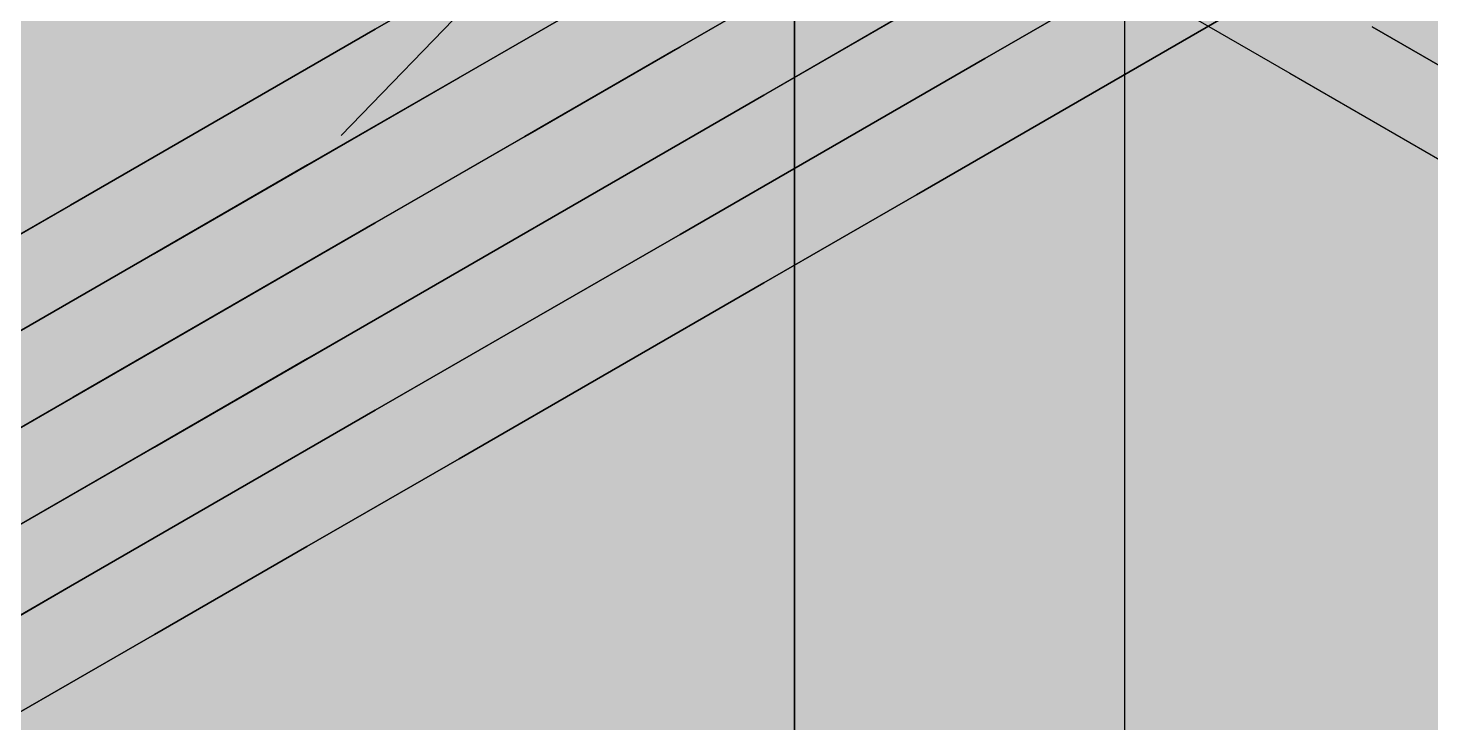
# Model space of a CAD drawing. Header units: metres. Extents: x 0 to 28.4, y 0 to 5.9.
# Drawn here: x 13.7619 to 14.1299, y 2.0795 to 2.2618 of the extents above; entities that cross this region are included whole.
import ezdxf

# ---------------------------------------------------------------- set-up
doc = ezdxf.new("R2010")
doc.units = ezdxf.units.M
doc.header["$LTSCALE"] = 0.25
doc.layers.add('ISO-ARISTAS', color=8, linetype='CONTINUOUS')
doc.layers.add('ISO-CONCRETO-SUP', color=254, linetype='CONTINUOUS', true_color=0xe8e8e8)
doc.layers.add('LLAMADAS', color=30, linetype='CONTINUOUS', lineweight=18)

msp = doc.modelspace()

# ---------------------------------------------------------------- linework, layer by layer
at = {"layer": 'ISO-ARISTAS', "color": 250}
for p, q in [((14.04952, 2.30468), (14.04952, 2.25722)), ((14.04952, 2.30468), (14.04952, 2.25722)), ((13.96292, 2.25468), (13.96292, 2.30214)), ((13.96292, 2.30214), (13.96292, 2.25468)), ((13.85276, 2.2614), (13.89225, 2.2842)), ((13.85276, 2.2614), (13.89225, 2.2842)), ((13.89297, 2.28462), (13.853, 2.26154)), ((13.853, 2.26154), (13.89297, 2.28462)), ((13.93174, 2.2562), (13.97123, 2.279)), ((13.97123, 2.279), (13.93174, 2.2562)), ((13.93294, 2.25689), (13.97291, 2.27997)), ((13.93294, 2.25689), (13.97291, 2.27997)), ((14.05285, 2.27692), (14.01288, 2.25385)), ((14.01288, 2.25385), (14.05285, 2.27692)), ((14.05285, 2.27692), (14.01288, 2.25385)), ((14.05285, 2.27692), (14.01288, 2.25385)), ((14.04952, 2.275), (14.09282, 2.25)), ((14.04952, 2.275), (14.09282, 2.25)), ((13.91425, 2.2715), (13.87476, 2.2487)), ((13.87476, 2.2487), (13.91425, 2.2715)), ((13.87499, 2.24884), (13.91497, 2.27192)), ((13.87499, 2.24884), (13.91497, 2.27192)), ((13.95494, 2.24419), (13.99491, 2.26727)), ((13.99491, 2.26727), (13.95494, 2.24419)), ((13.99323, 2.2663), (13.95374, 2.2435)), ((13.99323, 2.2663), (13.95374, 2.2435)), ((14.07485, 2.26422), (14.03488, 2.24115)), ((14.03488, 2.24115), (14.07485, 2.26422)), ((14.07485, 2.26422), (14.03488, 2.24115)), ((14.07485, 2.26422), (14.03488, 2.24115)), ((13.853, 2.26154), (13.81303, 2.23846)), ((13.81303, 2.23846), (13.853, 2.26154)), ((13.81327, 2.2386), (13.85276, 2.2614)), ((13.81327, 2.2386), (13.85276, 2.2614)), ((14.15236, 2.24023), (14.11447, 2.2621)), ((14.15236, 2.24023), (14.11447, 2.2621)), ((14.15236, 2.24023), (14.11447, 2.2621)), ((14.11447, 2.2621), (14.15236, 2.24023)), ((13.89225, 2.2334), (13.93174, 2.2562)), ((13.93174, 2.2562), (13.89225, 2.2334)), ((13.89297, 2.23382), (13.93294, 2.25689)), ((13.89297, 2.23382), (13.93294, 2.25689)), ((14.04952, 2.25722), (14.04952, 2.20976)), ((14.04952, 2.25722), (14.04952, 2.20976)), ((13.96292, 2.20722), (13.96292, 2.25468)), ((13.96292, 2.25468), (13.96292, 2.20722)), ((14.01288, 2.25385), (13.97291, 2.23077)), ((13.97291, 2.23077), (14.01288, 2.25385)), ((14.01288, 2.25385), (13.97291, 2.23077)), ((14.01288, 2.25385), (13.97291, 2.23077)), ((13.83502, 2.22576), (13.87499, 2.24884)), ((13.83502, 2.22576), (13.87499, 2.24884)), ((13.87476, 2.2487), (13.83526, 2.2259)), ((13.83526, 2.2259), (13.87476, 2.2487)), ((14.09282, 2.25), (14.13612, 2.225)), ((14.09282, 2.25), (14.13612, 2.225)), ((13.95374, 2.2435), (13.91425, 2.2207)), ((13.95374, 2.2435), (13.91425, 2.2207)), ((13.91497, 2.22112), (13.95494, 2.24419)), ((13.95494, 2.24419), (13.91497, 2.22112)), ((14.03488, 2.24115), (13.99491, 2.21807)), ((13.99491, 2.21807), (14.03488, 2.24115)), ((14.03488, 2.24115), (13.99491, 2.21807)), ((14.03488, 2.24115), (13.99491, 2.21807)), ((13.81303, 2.23846), (13.77306, 2.21538)), ((13.77306, 2.21538), (13.81303, 2.23846)), ((13.77378, 2.2158), (13.81327, 2.2386)), ((13.77378, 2.2158), (13.81327, 2.2386)), ((13.85276, 2.2106), (13.89225, 2.2334)), ((13.89225, 2.2334), (13.85276, 2.2106)), ((13.853, 2.21074), (13.89297, 2.23382)), ((13.853, 2.21074), (13.89297, 2.23382)), ((13.97291, 2.23077), (13.93294, 2.20769)), ((13.93294, 2.20769), (13.97291, 2.23077)), ((13.97291, 2.23077), (13.93294, 2.20769)), ((13.97291, 2.23077), (13.93294, 2.20769)), ((13.79505, 2.20268), (13.83502, 2.22576)), ((13.79505, 2.20268), (13.83502, 2.22576)), ((13.83526, 2.2259), (13.79577, 2.2031)), ((13.79577, 2.2031), (13.83526, 2.2259)), ((13.91425, 2.2207), (13.87476, 2.1979)), ((13.91425, 2.2207), (13.87476, 2.1979)), ((13.87499, 2.19804), (13.91497, 2.22112)), ((13.91497, 2.22112), (13.87499, 2.19804)), ((13.77306, 2.21538), (13.73309, 2.19231)), ((13.73309, 2.19231), (13.77306, 2.21538)), ((13.73429, 2.193), (13.77378, 2.2158)), ((13.73429, 2.193), (13.77378, 2.2158)), ((13.99491, 2.21807), (13.95494, 2.19499)), ((13.95494, 2.19499), (13.99491, 2.21807)), ((13.99491, 2.21807), (13.95494, 2.19499)), ((13.99491, 2.21807), (13.95494, 2.19499)), ((13.81303, 2.18766), (13.853, 2.21074)), ((13.81303, 2.18766), (13.853, 2.21074)), ((13.81327, 2.1878), (13.85276, 2.2106)), ((13.85276, 2.2106), (13.81327, 2.1878)), ((13.93294, 2.20769), (13.89297, 2.18462)), ((13.89297, 2.18462), (13.93294, 2.20769)), ((13.93294, 2.20769), (13.89297, 2.18462)), ((13.93294, 2.20769), (13.89297, 2.18462)), ((14.04952, 2.20976), (14.04952, 2.1623)), ((14.04952, 2.20976), (14.04952, 2.1623)), ((13.96292, 2.15976), (13.96292, 2.20722)), ((13.96292, 2.20722), (13.96292, 2.15976)), ((13.75508, 2.17961), (13.79505, 2.20268)), ((13.75508, 2.17961), (13.79505, 2.20268)), ((13.79577, 2.2031), (13.75628, 2.1803)), ((13.75628, 2.1803), (13.79577, 2.2031)), ((13.83502, 2.17496), (13.87499, 2.19804)), ((13.87499, 2.19804), (13.83502, 2.17496)), ((13.87476, 2.1979), (13.83526, 2.1751)), ((13.87476, 2.1979), (13.83526, 2.1751)), ((13.95494, 2.19499), (13.91497, 2.17192)), ((13.91497, 2.17192), (13.95494, 2.19499)), ((13.95494, 2.19499), (13.91497, 2.17192)), ((13.95494, 2.19499), (13.91497, 2.17192)), ((13.77306, 2.16458), (13.81303, 2.18766)), ((13.77306, 2.16458), (13.81303, 2.18766)), ((13.77378, 2.165), (13.81327, 2.1878)), ((13.81327, 2.1878), (13.77378, 2.165)), ((13.89297, 2.18462), (13.853, 2.16154)), ((13.853, 2.16154), (13.89297, 2.18462)), ((13.89297, 2.18462), (13.853, 2.16154)), ((13.89297, 2.18462), (13.853, 2.16154)), ((13.79505, 2.15188), (13.83502, 2.17496)), ((13.83502, 2.17496), (13.79505, 2.15188)), ((13.83526, 2.1751), (13.79577, 2.1523)), ((13.83526, 2.1751), (13.79577, 2.1523)), ((13.91497, 2.17192), (13.87499, 2.14884)), ((13.87499, 2.14884), (13.91497, 2.17192)), ((13.91497, 2.17192), (13.87499, 2.14884)), ((13.91497, 2.17192), (13.87499, 2.14884)), ((13.73309, 2.14151), (13.77306, 2.16458)), ((13.73309, 2.14151), (13.77306, 2.16458)), ((13.73429, 2.1422), (13.77378, 2.165)), ((13.77378, 2.165), (13.73429, 2.1422)), ((13.853, 2.16154), (13.81303, 2.13846)), ((13.81303, 2.13846), (13.853, 2.16154)), ((13.853, 2.16154), (13.81303, 2.13846)), ((13.853, 2.16154), (13.81303, 2.13846)), ((13.96292, 2.1123), (13.96292, 2.15976)), ((13.96292, 2.15976), (13.96292, 2.1123)), ((14.04952, 2.1623), (14.04952, 2.11484)), ((14.04952, 2.1623), (14.04952, 2.11484)), ((13.75508, 2.12881), (13.79505, 2.15188)), ((13.79505, 2.15188), (13.75508, 2.12881)), ((13.79577, 2.1523), (13.75628, 2.1295)), ((13.79577, 2.1523), (13.75628, 2.1295)), ((13.87499, 2.14884), (13.83502, 2.12576)), ((13.83502, 2.12576), (13.87499, 2.14884)), ((13.87499, 2.14884), (13.83502, 2.12576)), ((13.87499, 2.14884), (13.83502, 2.12576)), ((13.81303, 2.13846), (13.77306, 2.11538)), ((13.77306, 2.11538), (13.81303, 2.13846)), ((13.81303, 2.13846), (13.77306, 2.11538)), ((13.81303, 2.13846), (13.77306, 2.11538)), ((13.83502, 2.12576), (13.79505, 2.10268)), ((13.79505, 2.10268), (13.83502, 2.12576)), ((13.83502, 2.12576), (13.79505, 2.10268)), ((13.83502, 2.12576), (13.79505, 2.10268)), ((13.77306, 2.11538), (13.73309, 2.09231)), ((13.73309, 2.09231), (13.77306, 2.11538)), ((13.77306, 2.11538), (13.73309, 2.09231)), ((13.77306, 2.11538), (13.73309, 2.09231)), ((13.96292, 2.06484), (13.96292, 2.1123)), ((13.96292, 2.1123), (13.96292, 2.06484)), ((14.04952, 2.11484), (14.04952, 2.06738)), ((14.04952, 2.11484), (14.04952, 2.06738)), ((13.79505, 2.10268), (13.75508, 2.07961)), ((13.75508, 2.07961), (13.79505, 2.10268)), ((13.79505, 2.10268), (13.75508, 2.07961)), ((13.79505, 2.10268), (13.75508, 2.07961))]:
    msp.add_line(p, q, dxfattribs=at)
at = {"layer": 'ISO-CONCRETO-SUP', "true_color": 0x949491}
for points in [[(13.97291, 2.28077), (13.93294, 2.25769), (13.97291, 2.33077), (13.93294, 2.30769)], [(14.00622, 2.27968), (13.96292, 2.25468), (14.00622, 2.32714), (13.96292, 2.30214)], [(14.05285, 2.27692), (14.01288, 2.25385), (14.05285, 2.32692), (14.01288, 2.30385)], [(13.99491, 2.26807), (13.95494, 2.24499), (13.99491, 2.31807), (13.95494, 2.29499)], [(14.07485, 2.26422), (14.03488, 2.24115), (14.07485, 2.31422), (14.03488, 2.29115)], [(13.93294, 2.25769), (13.89297, 2.23462), (13.93294, 2.30769), (13.89297, 2.28462)], [(14.01288, 2.25385), (13.97291, 2.23077), (14.01288, 2.30385), (13.97291, 2.28077)], [(14.04952, 2.25722), (14.00622, 2.23222), (14.04952, 2.30468), (14.00622, 2.27968)], [(13.95494, 2.24499), (13.91497, 2.22192), (13.95494, 2.29499), (13.91497, 2.27192)], [(14.03488, 2.24115), (13.99491, 2.21807), (14.03488, 2.29115), (13.99491, 2.26807)], [(13.89297, 2.23462), (13.853, 2.21154), (13.89297, 2.28462), (13.853, 2.26154)], [(13.97291, 2.23077), (13.93294, 2.20769), (13.97291, 2.28077), (13.93294, 2.25769)], [(14.00622, 2.23222), (13.96292, 2.20722), (14.00622, 2.27968), (13.96292, 2.25468)], [(13.91497, 2.22192), (13.87499, 2.19884), (13.91497, 2.27192), (13.87499, 2.24884)], [(13.99491, 2.21807), (13.95494, 2.19499), (13.99491, 2.26807), (13.95494, 2.24499)], [(13.853, 2.21154), (13.81303, 2.18846), (13.853, 2.26154), (13.81303, 2.23846)], [(13.93294, 2.20769), (13.89297, 2.18462), (13.93294, 2.25769), (13.89297, 2.23462)], [(14.04952, 2.20976), (14.00622, 2.18476), (14.04952, 2.25722), (14.00622, 2.23222)], [(13.87499, 2.19884), (13.83502, 2.17576), (13.87499, 2.24884), (13.83502, 2.22576)], [(13.95494, 2.19499), (13.91497, 2.17192), (13.95494, 2.24499), (13.91497, 2.22192)], [(13.81303, 2.18846), (13.77306, 2.16538), (13.81303, 2.23846), (13.77306, 2.21538)], [(13.89297, 2.18462), (13.853, 2.16154), (13.89297, 2.23462), (13.853, 2.21154)], [(14.00622, 2.18476), (13.96292, 2.15976), (14.00622, 2.23222), (13.96292, 2.20722)], [(13.83502, 2.17576), (13.79505, 2.15268), (13.83502, 2.22576), (13.79505, 2.20268)], [(13.91497, 2.17192), (13.87499, 2.14884), (13.91497, 2.22192), (13.87499, 2.19884)], [(13.77306, 2.16538), (13.73309, 2.14231), (13.77306, 2.21538), (13.73309, 2.19231)], [(13.853, 2.16154), (13.81303, 2.13846), (13.853, 2.21154), (13.81303, 2.18846)], [(14.04952, 2.1623), (14.00622, 2.1373), (14.04952, 2.20976), (14.00622, 2.18476)], [(13.79505, 2.15268), (13.75508, 2.12961), (13.79505, 2.20268), (13.75508, 2.17961)], [(13.87499, 2.14884), (13.83502, 2.12576), (13.87499, 2.19884), (13.83502, 2.17576)], [(13.81303, 2.13846), (13.77306, 2.11538), (13.81303, 2.18846), (13.77306, 2.16538)], [(14.00622, 2.1373), (13.96292, 2.1123), (14.00622, 2.18476), (13.96292, 2.15976)], [(13.83502, 2.12576), (13.79505, 2.10268), (13.83502, 2.17576), (13.79505, 2.15268)], [(13.77306, 2.11538), (13.73309, 2.09231), (13.77306, 2.16538), (13.73309, 2.14231)], [(14.04952, 2.11484), (14.00622, 2.08984), (14.04952, 2.1623), (14.00622, 2.1373)], [(13.79505, 2.10268), (13.75508, 2.07961), (13.79505, 2.15268), (13.75508, 2.12961)], [(14.00622, 2.08984), (13.96292, 2.06484), (14.00622, 2.1373), (13.96292, 2.1123)], [(14.04952, 2.06738), (14.00622, 2.04238), (14.04952, 2.11484), (14.00622, 2.08984)], [(14.00622, 2.04238), (13.96292, 2.01738), (14.00622, 2.08984), (13.96292, 2.06484)]]:
    msp.add_solid(points, dxfattribs=at)
at = {"layer": 'ISO-CONCRETO-SUP', "true_color": 0xa6a6a2}
for points in [[(14.08741, 2.28281), (14.1253, 2.26093), (14.08741, 2.33027), (14.1253, 2.30839)], [(14.00081, 2.28026), (14.03869, 2.25839), (14.00081, 2.32773), (14.03869, 2.30585)], [(14.1253, 2.26093), (14.16318, 2.23906), (14.1253, 2.30839), (14.16318, 2.28652)], [(14.03869, 2.25839), (14.07658, 2.23652), (14.03869, 2.30585), (14.07658, 2.28398)], [(14.04952, 2.25722), (14.08741, 2.23535), (14.04952, 2.30468), (14.08741, 2.28281)], [(13.96292, 2.25468), (14.00081, 2.23281), (13.96292, 2.30214), (14.00081, 2.28026)], [(14.11447, 2.2621), (14.15236, 2.24023), (14.11447, 2.2875), (14.15236, 2.26563)], [(14.07658, 2.23652), (14.11447, 2.21464), (14.07658, 2.28398), (14.11447, 2.2621)], [(14.08741, 2.23535), (14.1253, 2.21347), (14.08741, 2.28281), (14.1253, 2.26093)], [(14.00081, 2.23281), (14.03869, 2.21093), (14.00081, 2.28026), (14.03869, 2.25839)], [(14.11447, 2.21464), (14.15236, 2.19277), (14.11447, 2.2621), (14.15236, 2.24023)], [(14.1253, 2.21347), (14.16318, 2.19159), (14.1253, 2.26093), (14.16318, 2.23906)], [(14.03869, 2.21093), (14.07658, 2.18906), (14.03869, 2.25839), (14.07658, 2.23652)], [(14.04952, 2.20976), (14.08741, 2.18789), (14.04952, 2.25722), (14.08741, 2.23535)], [(13.96292, 2.20722), (14.00081, 2.18535), (13.96292, 2.25468), (14.00081, 2.23281)], [(14.07658, 2.18906), (14.11447, 2.16718), (14.07658, 2.23652), (14.11447, 2.21464)], [(14.08741, 2.18789), (14.1253, 2.16601), (14.08741, 2.23535), (14.1253, 2.21347)], [(14.00081, 2.18535), (14.03869, 2.16347), (14.00081, 2.23281), (14.03869, 2.21093)], [(14.11447, 2.16718), (14.15236, 2.14531), (14.11447, 2.21464), (14.15236, 2.19277)], [(14.1253, 2.16601), (14.16318, 2.14414), (14.1253, 2.21347), (14.16318, 2.19159)], [(14.03869, 2.16347), (14.07658, 2.1416), (14.03869, 2.21093), (14.07658, 2.18906)], [(14.04952, 2.1623), (14.08741, 2.14043), (14.04952, 2.20976), (14.08741, 2.18789)], [(13.96292, 2.15976), (14.00081, 2.13789), (13.96292, 2.20722), (14.00081, 2.18535)], [(14.07658, 2.1416), (14.11447, 2.11972), (14.07658, 2.18906), (14.11447, 2.16718)], [(14.08741, 2.14043), (14.1253, 2.11855), (14.08741, 2.18789), (14.1253, 2.16601)], [(14.00081, 2.13789), (14.03869, 2.11601), (14.00081, 2.18535), (14.03869, 2.16347)], [(14.11447, 2.11972), (14.15236, 2.09785), (14.11447, 2.16718), (14.15236, 2.14531)], [(14.03869, 2.11601), (14.07658, 2.09414), (14.03869, 2.16347), (14.07658, 2.1416)], [(14.1253, 2.11855), (14.16318, 2.09668), (14.1253, 2.16601), (14.16318, 2.14414)], [(13.96292, 2.1123), (14.00081, 2.09043), (13.96292, 2.15976), (14.00081, 2.13789)], [(14.04952, 2.11484), (14.08741, 2.09297), (14.04952, 2.1623), (14.08741, 2.14043)], [(14.07658, 2.09414), (14.11447, 2.07226), (14.07658, 2.1416), (14.11447, 2.11972)], [(14.00081, 2.09043), (14.03869, 2.06855), (14.00081, 2.13789), (14.03869, 2.11601)], [(14.08741, 2.09297), (14.1253, 2.07109), (14.08741, 2.14043), (14.1253, 2.11855)], [(14.11447, 2.07226), (14.15236, 2.05039), (14.11447, 2.11972), (14.15236, 2.09785)], [(14.03869, 2.06855), (14.07658, 2.04668), (14.03869, 2.11601), (14.07658, 2.09414)], [(14.1253, 2.07109), (14.16318, 2.04922), (14.1253, 2.11855), (14.16318, 2.09668)], [(13.96292, 2.06484), (14.00081, 2.04297), (13.96292, 2.1123), (14.00081, 2.09043)], [(14.04952, 2.06738), (14.08741, 2.04551), (14.04952, 2.11484), (14.08741, 2.09297)], [(14.07658, 2.04668), (14.11447, 2.0248), (14.07658, 2.09414), (14.11447, 2.07226)], [(14.00081, 2.04297), (14.03869, 2.02109), (14.00081, 2.09043), (14.03869, 2.06855)], [(14.08741, 2.04551), (14.1253, 2.02363), (14.08741, 2.09297), (14.1253, 2.07109)]]:
    msp.add_solid(points, dxfattribs=at)
at = {"layer": 'ISO-CONCRETO-SUP', "true_color": 0xb2b2ac}
for points in [[(14.05285, 2.27692), (14.01288, 2.25385), (14.05285, 2.32612), (14.01288, 2.30305)], [(14.07485, 2.26422), (14.03488, 2.24115), (14.07485, 2.31342), (14.03488, 2.29035)], [(14.01288, 2.25385), (13.97291, 2.23077), (14.01288, 2.30305), (13.97291, 2.27997)], [(14.03488, 2.24115), (13.99491, 2.21807), (14.03488, 2.29035), (13.99491, 2.26727)], [(13.97291, 2.23077), (13.93294, 2.20769), (13.97291, 2.27997), (13.93294, 2.25689)], [(13.99491, 2.21807), (13.95494, 2.19499), (13.99491, 2.26727), (13.95494, 2.24419)], [(13.93294, 2.20769), (13.89297, 2.18462), (13.93294, 2.25689), (13.89297, 2.23382)], [(13.95494, 2.19499), (13.91497, 2.17192), (13.95494, 2.24419), (13.91497, 2.22112)], [(13.89297, 2.18462), (13.853, 2.16154), (13.89297, 2.23382), (13.853, 2.21074)], [(13.91497, 2.17192), (13.87499, 2.14884), (13.91497, 2.22112), (13.87499, 2.19804)], [(13.853, 2.16154), (13.81303, 2.13846), (13.853, 2.21074), (13.81303, 2.18766)], [(13.87499, 2.14884), (13.83502, 2.12576), (13.87499, 2.19804), (13.83502, 2.17496)], [(13.81303, 2.13846), (13.77306, 2.11538), (13.81303, 2.18766), (13.77306, 2.16458)], [(13.83502, 2.12576), (13.79505, 2.10268), (13.83502, 2.17496), (13.79505, 2.15188)], [(13.77306, 2.11538), (13.73309, 2.09231), (13.77306, 2.16458), (13.73309, 2.14151)], [(13.79505, 2.10268), (13.75508, 2.07961), (13.79505, 2.15188), (13.75508, 2.12881)]]:
    msp.add_solid(points, dxfattribs=at)
at = {"layer": 'ISO-CONCRETO-SUP', "true_color": 0x89847b}
for points in [[(14.04952, 2.275), (14.09282, 2.25), (14.04952, 2.325), (14.09282, 2.3)], [(14.09282, 2.25), (14.13612, 2.225), (14.09282, 2.3), (14.13612, 2.275)]]:
    msp.add_solid(points, dxfattribs=at)
at = {"layer": 'ISO-CONCRETO-SUP', "true_color": 0xb8b8b3}
for points in [[(13.75973, 2.30769), (13.80303, 2.28269), (13.71976, 2.28462), (13.76306, 2.25962)], [(13.84967, 2.30962), (13.89297, 2.28462), (13.8097, 2.28654), (13.853, 2.26154)], [(13.84301, 2.30577), (13.88631, 2.28077), (13.80303, 2.28269), (13.84634, 2.25769)], [(13.92628, 2.30385), (13.96958, 2.27885), (13.88631, 2.28077), (13.92961, 2.25577)], [(14.00955, 2.30192), (14.05285, 2.27692), (13.96958, 2.27885), (14.01288, 2.25385)], [(13.95494, 2.29499), (13.99686, 2.27079), (13.91497, 2.27192), (13.95689, 2.24771)], [(14.03683, 2.29386), (14.07876, 2.26966), (13.99686, 2.27079), (14.03879, 2.24658)], [(14.11873, 2.29273), (14.16066, 2.26853), (14.07876, 2.26966), (14.12069, 2.24545)], [(13.72642, 2.28846), (13.76973, 2.26346), (13.68645, 2.26538), (13.72976, 2.24038)], [(13.8097, 2.28654), (13.853, 2.26154), (13.76973, 2.26346), (13.81303, 2.23846)], [(14.11482, 2.2873), (14.15674, 2.26309), (14.07485, 2.26422), (14.11677, 2.24002)], [(14.15777, 2.2871), (14.19566, 2.26523), (14.11447, 2.2621), (14.15236, 2.24023)], [(14.15777, 2.2871), (14.19566, 2.26523), (14.11447, 2.2621), (14.15236, 2.24023)], [(13.71976, 2.28462), (13.76306, 2.25962), (13.67979, 2.26154), (13.72309, 2.23654)], [(13.80303, 2.28269), (13.84634, 2.25769), (13.76306, 2.25962), (13.80637, 2.23462)], [(13.88631, 2.28077), (13.92961, 2.25577), (13.84634, 2.25769), (13.88964, 2.23269)], [(13.96958, 2.27885), (14.01288, 2.25385), (13.92961, 2.25577), (13.97291, 2.23077)], [(13.91497, 2.27192), (13.95689, 2.24771), (13.87499, 2.24884), (13.91692, 2.22463)], [(13.99686, 2.27079), (14.03879, 2.24658), (13.95689, 2.24771), (13.99882, 2.2235)], [(14.07876, 2.26966), (14.12069, 2.24545), (14.03879, 2.24658), (14.08072, 2.22237)], [(14.16066, 2.26853), (14.20258, 2.24432), (14.12069, 2.24545), (14.16261, 2.22124)], [(13.76973, 2.26346), (13.81303, 2.23846), (13.72976, 2.24038), (13.77306, 2.21538)], [(14.07485, 2.26422), (14.11677, 2.24002), (14.03488, 2.24115), (14.0768, 2.21694)], [(14.15674, 2.26309), (14.19867, 2.23889), (14.11677, 2.24002), (14.1587, 2.21581)], [(13.76306, 2.25962), (13.80637, 2.23462), (13.72309, 2.23654), (13.7664, 2.21154)], [(13.84634, 2.25769), (13.88964, 2.23269), (13.80637, 2.23462), (13.84967, 2.20962)], [(13.92961, 2.25577), (13.97291, 2.23077), (13.88964, 2.23269), (13.93294, 2.20769)], [(13.87499, 2.24884), (13.91692, 2.22463), (13.83502, 2.22576), (13.87695, 2.20156)], [(13.95689, 2.24771), (13.99882, 2.2235), (13.91692, 2.22463), (13.95885, 2.20043)], [(14.03879, 2.24658), (14.08072, 2.22237), (13.99882, 2.2235), (14.04074, 2.1993)], [(14.12069, 2.24545), (14.16261, 2.22124), (14.08072, 2.22237), (14.12264, 2.19817)], [(14.03488, 2.24115), (14.0768, 2.21694), (13.99491, 2.21807), (14.03683, 2.19386)], [(13.72976, 2.24038), (13.77306, 2.21538), (13.68979, 2.21731), (13.73309, 2.19231)], [(14.11677, 2.24002), (14.1587, 2.21581), (14.0768, 2.21694), (14.11873, 2.19273)], [(13.72309, 2.23654), (13.7664, 2.21154), (13.68312, 2.21346), (13.72642, 2.18846)], [(13.80637, 2.23462), (13.84967, 2.20962), (13.7664, 2.21154), (13.8097, 2.18654)], [(13.88964, 2.23269), (13.93294, 2.20769), (13.84967, 2.20962), (13.89297, 2.18462)], [(13.83502, 2.22576), (13.87695, 2.20156), (13.79505, 2.20268), (13.83698, 2.17848)], [(13.91692, 2.22463), (13.95885, 2.20043), (13.87695, 2.20156), (13.91888, 2.17735)], [(13.99882, 2.2235), (14.04074, 2.1993), (13.95885, 2.20043), (14.00077, 2.17622)], [(14.08072, 2.22237), (14.12264, 2.19817), (14.04074, 2.1993), (14.08267, 2.17509)], [(14.16261, 2.22124), (14.20454, 2.19704), (14.12264, 2.19817), (14.16457, 2.17396)], [(13.99491, 2.21807), (14.03683, 2.19386), (13.95494, 2.19499), (13.99686, 2.17079)], [(14.0768, 2.21694), (14.11873, 2.19273), (14.03683, 2.19386), (14.07876, 2.16966)], [(14.1587, 2.21581), (14.20063, 2.1916), (14.11873, 2.19273), (14.16066, 2.16853)], [(13.7664, 2.21154), (13.8097, 2.18654), (13.72642, 2.18846), (13.76973, 2.16346)], [(13.84967, 2.20962), (13.89297, 2.18462), (13.8097, 2.18654), (13.853, 2.16154)], [(13.79505, 2.20268), (13.83698, 2.17848), (13.75508, 2.17961), (13.79701, 2.1554)], [(13.87695, 2.20156), (13.91888, 2.17735), (13.83698, 2.17848), (13.87891, 2.15427)], [(13.95885, 2.20043), (14.00077, 2.17622), (13.91888, 2.17735), (13.9608, 2.15314)], [(14.04074, 2.1993), (14.08267, 2.17509), (14.00077, 2.17622), (14.0427, 2.15201)], [(14.12264, 2.19817), (14.16457, 2.17396), (14.08267, 2.17509), (14.1246, 2.15088)], [(13.95494, 2.19499), (13.99686, 2.17079), (13.91497, 2.17192), (13.95689, 2.14771)], [(14.03683, 2.19386), (14.07876, 2.16966), (13.99686, 2.17079), (14.03879, 2.14658)], [(14.11873, 2.19273), (14.16066, 2.16853), (14.07876, 2.16966), (14.12069, 2.14545)], [(13.72642, 2.18846), (13.76973, 2.16346), (13.68645, 2.16538), (13.72976, 2.14038)], [(13.8097, 2.18654), (13.853, 2.16154), (13.76973, 2.16346), (13.81303, 2.13846)], [(13.75508, 2.17961), (13.79701, 2.1554), (13.71511, 2.15653), (13.75704, 2.13232)], [(13.83698, 2.17848), (13.87891, 2.15427), (13.79701, 2.1554), (13.83894, 2.1312)], [(13.91888, 2.17735), (13.9608, 2.15314), (13.87891, 2.15427), (13.92083, 2.13007)], [(14.00077, 2.17622), (14.0427, 2.15201), (13.9608, 2.15314), (14.00273, 2.12894)], [(14.08267, 2.17509), (14.1246, 2.15088), (14.0427, 2.15201), (14.08463, 2.12781)], [(13.91497, 2.17192), (13.95689, 2.14771), (13.87499, 2.14884), (13.91692, 2.12463)], [(13.99686, 2.17079), (14.03879, 2.14658), (13.95689, 2.14771), (13.99882, 2.1235)], [(14.16457, 2.17396), (14.20649, 2.14975), (14.1246, 2.15088), (14.16652, 2.12668)], [(14.07876, 2.16966), (14.12069, 2.14545), (14.03879, 2.14658), (14.08072, 2.12237)], [(14.16066, 2.16853), (14.20258, 2.14432), (14.12069, 2.14545), (14.16261, 2.12124)], [(13.76973, 2.16346), (13.81303, 2.13846), (13.72976, 2.14038), (13.77306, 2.11538)], [(13.79701, 2.1554), (13.83894, 2.1312), (13.75704, 2.13232), (13.79897, 2.10812)], [(13.87891, 2.15427), (13.92083, 2.13007), (13.83894, 2.1312), (13.88086, 2.10699)], [(13.9608, 2.15314), (14.00273, 2.12894), (13.92083, 2.13007), (13.96276, 2.10586)], [(13.87499, 2.14884), (13.91692, 2.12463), (13.83502, 2.12576), (13.87695, 2.10156)], [(14.0427, 2.15201), (14.08463, 2.12781), (14.00273, 2.12894), (14.04466, 2.10473)], [(14.1246, 2.15088), (14.16652, 2.12668), (14.08463, 2.12781), (14.12655, 2.1036)], [(13.95689, 2.14771), (13.99882, 2.1235), (13.91692, 2.12463), (13.95885, 2.10043)], [(14.03879, 2.14658), (14.08072, 2.12237), (13.99882, 2.1235), (14.04074, 2.0993)], [(14.12069, 2.14545), (14.16261, 2.12124), (14.08072, 2.12237), (14.12264, 2.09817)], [(13.72976, 2.14038), (13.77306, 2.11538), (13.68979, 2.11731), (13.73309, 2.09231)], [(13.75704, 2.13232), (13.79897, 2.10812), (13.71707, 2.10925), (13.759, 2.08504)], [(13.83894, 2.1312), (13.88086, 2.10699), (13.79897, 2.10812), (13.84089, 2.08391)], [(13.92083, 2.13007), (13.96276, 2.10586), (13.88086, 2.10699), (13.92279, 2.08278)], [(14.00273, 2.12894), (14.04466, 2.10473), (13.96276, 2.10586), (14.00469, 2.08165)], [(14.08463, 2.12781), (14.12655, 2.1036), (14.04466, 2.10473), (14.08658, 2.08052)], [(14.16652, 2.12668), (14.20845, 2.10247), (14.12655, 2.1036), (14.16848, 2.07939)], [(13.83502, 2.12576), (13.87695, 2.10156), (13.79505, 2.10268), (13.83698, 2.07848)], [(13.91692, 2.12463), (13.95885, 2.10043), (13.87695, 2.10156), (13.91888, 2.07735)], [(13.99882, 2.1235), (14.04074, 2.0993), (13.95885, 2.10043), (14.00077, 2.07622)], [(14.08072, 2.12237), (14.12264, 2.09817), (14.04074, 2.0993), (14.08267, 2.07509)], [(14.16261, 2.12124), (14.20454, 2.09704), (14.12264, 2.09817), (14.16457, 2.07396)], [(13.79897, 2.10812), (13.84089, 2.08391), (13.759, 2.08504), (13.80092, 2.06084)], [(13.88086, 2.10699), (13.92279, 2.08278), (13.84089, 2.08391), (13.88282, 2.05971)], [(13.96276, 2.10586), (14.00469, 2.08165), (13.92279, 2.08278), (13.96472, 2.05858)], [(14.04466, 2.10473), (14.08658, 2.08052), (14.00469, 2.08165), (14.04661, 2.05745)], [(13.79505, 2.10268), (13.83698, 2.07848), (13.75508, 2.07961), (13.79701, 2.0554)], [(13.87695, 2.10156), (13.91888, 2.07735), (13.83698, 2.07848), (13.87891, 2.05427)], [(14.12655, 2.1036), (14.16848, 2.07939), (14.08658, 2.08052), (14.12851, 2.05632)], [(13.95885, 2.10043), (14.00077, 2.07622), (13.91888, 2.07735), (13.9608, 2.05314)], [(14.04074, 2.0993), (14.08267, 2.07509), (14.00077, 2.07622), (14.0427, 2.05201)], [(14.12264, 2.09817), (14.16457, 2.07396), (14.08267, 2.07509), (14.1246, 2.05088)], [(13.759, 2.08504), (13.80092, 2.06084), (13.71903, 2.06196), (13.76095, 2.03776)], [(13.84089, 2.08391), (13.88282, 2.05971), (13.80092, 2.06084), (13.84285, 2.03663)], [(13.92279, 2.08278), (13.96472, 2.05858), (13.88282, 2.05971), (13.92475, 2.0355)], [(13.75508, 2.07961), (13.79701, 2.0554), (13.71511, 2.05653), (13.75704, 2.03232)], [(14.00469, 2.08165), (14.04661, 2.05745), (13.96472, 2.05858), (14.00664, 2.03437)], [(14.08658, 2.08052), (14.12851, 2.05632), (14.04661, 2.05745), (14.08854, 2.03324)]]:
    msp.add_solid(points, dxfattribs=at)
at = {"layer": 'ISO-CONCRETO-SUP', "true_color": 0x989388}
for points in [[(13.76084, 2.30833), (13.80415, 2.28333), (13.72043, 2.285), (13.76373, 2.26)], [(13.75507, 2.305), (13.79837, 2.28), (13.71466, 2.28167), (13.75796, 2.25667)], [(13.83879, 2.30333), (13.88209, 2.27833), (13.79837, 2.28), (13.84167, 2.255)], [(13.84456, 2.30667), (13.88786, 2.28167), (13.80415, 2.28333), (13.84745, 2.25833)], [(13.92828, 2.305), (13.97158, 2.28), (13.88786, 2.28167), (13.93116, 2.25667)], [(14.01199, 2.30333), (14.05529, 2.27833), (13.97158, 2.28), (14.01488, 2.255)], [(13.9225, 2.30167), (13.9658, 2.27667), (13.88209, 2.27833), (13.92539, 2.25333)], [(14.00622, 2.3), (14.04952, 2.275), (13.9658, 2.27667), (14.0091, 2.25167)], [(14.09571, 2.30167), (14.13901, 2.27667), (14.05529, 2.27833), (14.09859, 2.25333)], [(13.72043, 2.285), (13.76373, 2.26), (13.68001, 2.26167), (13.72332, 2.23667)], [(13.80415, 2.28333), (13.84745, 2.25833), (13.76373, 2.26), (13.80703, 2.235)], [(13.88786, 2.28167), (13.93116, 2.25667), (13.84745, 2.25833), (13.89075, 2.23333)], [(13.79837, 2.28), (13.84167, 2.255), (13.75796, 2.25667), (13.80126, 2.23167)], [(13.88209, 2.27833), (13.92539, 2.25333), (13.84167, 2.255), (13.88497, 2.23)], [(13.97158, 2.28), (14.01488, 2.255), (13.93116, 2.25667), (13.97446, 2.23167)], [(14.05529, 2.27833), (14.09859, 2.25333), (14.01488, 2.255), (14.05818, 2.23)], [(13.9658, 2.27667), (14.0091, 2.25167), (13.92539, 2.25333), (13.96869, 2.22833)], [(14.04952, 2.275), (14.09282, 2.25), (14.0091, 2.25167), (14.05241, 2.22667)], [(14.13901, 2.27667), (14.18231, 2.25167), (14.09859, 2.25333), (14.1419, 2.22833)], [(13.76373, 2.26), (13.80703, 2.235), (13.72332, 2.23667), (13.76662, 2.21167)], [(13.75796, 2.25667), (13.80126, 2.23167), (13.71754, 2.23333), (13.76084, 2.20833)], [(13.84745, 2.25833), (13.89075, 2.23333), (13.80703, 2.235), (13.85033, 2.21)], [(13.93116, 2.25667), (13.97446, 2.23167), (13.89075, 2.23333), (13.93405, 2.20833)], [(13.84167, 2.255), (13.88497, 2.23), (13.80126, 2.23167), (13.84456, 2.20667)], [(13.92539, 2.25333), (13.96869, 2.22833), (13.88497, 2.23), (13.92828, 2.205)], [(14.01488, 2.255), (14.05818, 2.23), (13.97446, 2.23167), (14.01776, 2.20667)], [(14.09859, 2.25333), (14.1419, 2.22833), (14.05818, 2.23), (14.10148, 2.205)], [(14.0091, 2.25167), (14.05241, 2.22667), (13.96869, 2.22833), (14.01199, 2.20333)], [(14.09282, 2.25), (14.13612, 2.225), (14.05241, 2.22667), (14.09571, 2.20167)], [(13.72332, 2.23667), (13.76662, 2.21167), (13.6829, 2.21333), (13.7262, 2.18833)], [(13.80703, 2.235), (13.85033, 2.21), (13.76662, 2.21167), (13.80992, 2.18667)], [(13.89075, 2.23333), (13.93405, 2.20833), (13.85033, 2.21), (13.89363, 2.185)], [(13.80126, 2.23167), (13.84456, 2.20667), (13.76084, 2.20833), (13.80415, 2.18333)], [(13.88497, 2.23), (13.92828, 2.205), (13.84456, 2.20667), (13.88786, 2.18167)], [(13.97446, 2.23167), (14.01776, 2.20667), (13.93405, 2.20833), (13.97735, 2.18333)], [(14.05818, 2.23), (14.10148, 2.205), (14.01776, 2.20667), (14.06107, 2.18167)], [(13.96869, 2.22833), (14.01199, 2.20333), (13.92828, 2.205), (13.97158, 2.18)], [(14.05241, 2.22667), (14.09571, 2.20167), (14.01199, 2.20333), (14.05529, 2.17833)], [(14.1419, 2.22833), (14.1852, 2.20333), (14.10148, 2.205), (14.14478, 2.18)], [(14.13612, 2.225), (14.17942, 2.2), (14.09571, 2.20167), (14.13901, 2.17667)], [(13.76662, 2.21167), (13.80992, 2.18667), (13.7262, 2.18833), (13.7695, 2.16333)], [(13.76084, 2.20833), (13.80415, 2.18333), (13.72043, 2.185), (13.76373, 2.16)], [(13.85033, 2.21), (13.89363, 2.185), (13.80992, 2.18667), (13.85322, 2.16167)], [(13.93405, 2.20833), (13.97735, 2.18333), (13.89363, 2.185), (13.93694, 2.16)], [(13.84456, 2.20667), (13.88786, 2.18167), (13.80415, 2.18333), (13.84745, 2.15833)], [(13.92828, 2.205), (13.97158, 2.18), (13.88786, 2.18167), (13.93116, 2.15667)], [(14.01776, 2.20667), (14.06107, 2.18167), (13.97735, 2.18333), (14.02065, 2.15833)], [(14.10148, 2.205), (14.14478, 2.18), (14.06107, 2.18167), (14.10437, 2.15667)], [(14.01199, 2.20333), (14.05529, 2.17833), (13.97158, 2.18), (14.01488, 2.155)], [(14.09571, 2.20167), (14.13901, 2.17667), (14.05529, 2.17833), (14.09859, 2.15333)], [(13.7262, 2.18833), (13.7695, 2.16333), (13.68579, 2.165), (13.72909, 2.14)], [(13.80992, 2.18667), (13.85322, 2.16167), (13.7695, 2.16333), (13.81281, 2.13833)], [(13.72043, 2.185), (13.76373, 2.16), (13.68001, 2.16167), (13.72332, 2.13667)], [(13.80415, 2.18333), (13.84745, 2.15833), (13.76373, 2.16), (13.80703, 2.135)], [(13.89363, 2.185), (13.93694, 2.16), (13.85322, 2.16167), (13.89652, 2.13667)], [(13.97735, 2.18333), (14.02065, 2.15833), (13.93694, 2.16), (13.98024, 2.135)], [(13.88786, 2.18167), (13.93116, 2.15667), (13.84745, 2.15833), (13.89075, 2.13333)], [(13.97158, 2.18), (14.01488, 2.155), (13.93116, 2.15667), (13.97446, 2.13167)], [(14.05529, 2.17833), (14.09859, 2.15333), (14.01488, 2.155), (14.05818, 2.13)], [(14.06107, 2.18167), (14.10437, 2.15667), (14.02065, 2.15833), (14.06395, 2.13333)], [(14.14478, 2.18), (14.18808, 2.155), (14.10437, 2.15667), (14.14767, 2.13167)], [(14.13901, 2.17667), (14.18231, 2.15167), (14.09859, 2.15333), (14.1419, 2.12833)], [(13.76373, 2.16), (13.80703, 2.135), (13.72332, 2.13667), (13.76662, 2.11167)], [(13.7695, 2.16333), (13.81281, 2.13833), (13.72909, 2.14), (13.77239, 2.115)], [(13.85322, 2.16167), (13.89652, 2.13667), (13.81281, 2.13833), (13.85611, 2.11333)], [(13.93694, 2.16), (13.98024, 2.135), (13.89652, 2.13667), (13.93982, 2.11167)], [(13.84745, 2.15833), (13.89075, 2.13333), (13.80703, 2.135), (13.85033, 2.11)], [(13.93116, 2.15667), (13.97446, 2.13167), (13.89075, 2.13333), (13.93405, 2.10833)], [(14.02065, 2.15833), (14.06395, 2.13333), (13.98024, 2.135), (14.02354, 2.11)], [(14.10437, 2.15667), (14.14767, 2.13167), (14.06395, 2.13333), (14.10725, 2.10833)], [(14.01488, 2.155), (14.05818, 2.13), (13.97446, 2.13167), (14.01776, 2.10667)], [(14.09859, 2.15333), (14.1419, 2.12833), (14.05818, 2.13), (14.10148, 2.105)], [(13.72909, 2.14), (13.77239, 2.115), (13.68868, 2.11667), (13.73198, 2.09167)], [(13.81281, 2.13833), (13.85611, 2.11333), (13.77239, 2.115), (13.81569, 2.09)], [(13.72332, 2.13667), (13.76662, 2.11167), (13.6829, 2.11333), (13.7262, 2.08833)], [(13.80703, 2.135), (13.85033, 2.11), (13.76662, 2.11167), (13.80992, 2.08667)], [(13.89652, 2.13667), (13.93982, 2.11167), (13.85611, 2.11333), (13.89941, 2.08833)], [(13.98024, 2.135), (14.02354, 2.11), (13.93982, 2.11167), (13.98312, 2.08667)], [(13.89075, 2.13333), (13.93405, 2.10833), (13.85033, 2.11), (13.89363, 2.085)], [(13.97446, 2.13167), (14.01776, 2.10667), (13.93405, 2.10833), (13.97735, 2.08333)], [(14.06395, 2.13333), (14.10725, 2.10833), (14.02354, 2.11), (14.06684, 2.085)], [(14.14767, 2.13167), (14.19097, 2.10667), (14.10725, 2.10833), (14.15056, 2.08333)], [(14.05818, 2.13), (14.10148, 2.105), (14.01776, 2.10667), (14.06107, 2.08167)], [(14.1419, 2.12833), (14.1852, 2.10333), (14.10148, 2.105), (14.14478, 2.08)], [(13.77239, 2.115), (13.81569, 2.09), (13.73198, 2.09167), (13.77528, 2.06667)], [(13.85611, 2.11333), (13.89941, 2.08833), (13.81569, 2.09), (13.85899, 2.065)], [(13.76662, 2.11167), (13.80992, 2.08667), (13.7262, 2.08833), (13.7695, 2.06333)], [(13.85033, 2.11), (13.89363, 2.085), (13.80992, 2.08667), (13.85322, 2.06167)], [(13.93405, 2.10833), (13.97735, 2.08333), (13.89363, 2.085), (13.93694, 2.06)], [(13.93982, 2.11167), (13.98312, 2.08667), (13.89941, 2.08833), (13.94271, 2.06333)], [(14.02354, 2.11), (14.06684, 2.085), (13.98312, 2.08667), (14.02643, 2.06167)], [(14.10725, 2.10833), (14.15056, 2.08333), (14.06684, 2.085), (14.11014, 2.06)], [(14.01776, 2.10667), (14.06107, 2.08167), (13.97735, 2.08333), (14.02065, 2.05833)], [(14.10148, 2.105), (14.14478, 2.08), (14.06107, 2.08167), (14.10437, 2.05667)], [(13.73198, 2.09167), (13.77528, 2.06667), (13.69156, 2.06833), (13.73486, 2.04333)], [(13.81569, 2.09), (13.85899, 2.065), (13.77528, 2.06667), (13.81858, 2.04167)], [(13.7262, 2.08833), (13.7695, 2.06333), (13.68579, 2.065), (13.72909, 2.04)], [(13.80992, 2.08667), (13.85322, 2.06167), (13.7695, 2.06333), (13.81281, 2.03833)], [(13.89941, 2.08833), (13.94271, 2.06333), (13.85899, 2.065), (13.90229, 2.04)], [(13.98312, 2.08667), (14.02643, 2.06167), (13.94271, 2.06333), (13.98601, 2.03833)], [(13.89363, 2.085), (13.93694, 2.06), (13.85322, 2.06167), (13.89652, 2.03667)], [(13.97735, 2.08333), (14.02065, 2.05833), (13.93694, 2.06), (13.98024, 2.035)], [(14.06684, 2.085), (14.11014, 2.06), (14.02643, 2.06167), (14.06973, 2.03667)], [(14.15056, 2.08333), (14.19386, 2.05833), (14.11014, 2.06), (14.15344, 2.035)], [(14.06107, 2.08167), (14.10437, 2.05667), (14.02065, 2.05833), (14.06395, 2.03333)], [(14.14478, 2.08), (14.18808, 2.055), (14.10437, 2.05667), (14.14767, 2.03167)]]:
    msp.add_solid(points, dxfattribs=at)
at = {"layer": 'ISO-CONCRETO-SUP', "true_color": 0x1d1d1d}
for points in [[(13.93174, 2.2816), (13.89225, 2.2588), (13.93174, 2.307), (13.89225, 2.2842)], [(13.97123, 2.279), (13.93174, 2.2562), (13.97123, 2.3044), (13.93174, 2.2816)], [(13.95374, 2.2689), (13.91425, 2.2461), (13.95374, 2.2943), (13.91425, 2.2715)], [(13.99323, 2.2663), (13.95374, 2.2435), (13.99323, 2.2917), (13.95374, 2.2689)], [(13.89225, 2.2588), (13.85276, 2.236), (13.89225, 2.2842), (13.85276, 2.2614)], [(13.93174, 2.2562), (13.89225, 2.2334), (13.93174, 2.2816), (13.89225, 2.2588)], [(13.91425, 2.2461), (13.87476, 2.2233), (13.91425, 2.2715), (13.87476, 2.2487)], [(13.95374, 2.2435), (13.91425, 2.2207), (13.95374, 2.2689), (13.91425, 2.2461)], [(13.85276, 2.236), (13.81327, 2.2132), (13.85276, 2.2614), (13.81327, 2.2386)], [(13.89225, 2.2334), (13.85276, 2.2106), (13.89225, 2.2588), (13.85276, 2.236)], [(13.87476, 2.2233), (13.83526, 2.2005), (13.87476, 2.2487), (13.83526, 2.2259)], [(13.91425, 2.2207), (13.87476, 2.1979), (13.91425, 2.2461), (13.87476, 2.2233)], [(13.81327, 2.2132), (13.77378, 2.1904), (13.81327, 2.2386), (13.77378, 2.2158)], [(13.85276, 2.2106), (13.81327, 2.1878), (13.85276, 2.236), (13.81327, 2.2132)], [(13.83526, 2.2005), (13.79577, 2.1777), (13.83526, 2.2259), (13.79577, 2.2031)], [(13.87476, 2.1979), (13.83526, 2.1751), (13.87476, 2.2233), (13.83526, 2.2005)], [(13.77378, 2.1904), (13.73429, 2.1676), (13.77378, 2.2158), (13.73429, 2.193)], [(13.81327, 2.1878), (13.77378, 2.165), (13.81327, 2.2132), (13.77378, 2.1904)], [(13.79577, 2.1777), (13.75628, 2.1549), (13.79577, 2.2031), (13.75628, 2.1803)], [(13.83526, 2.1751), (13.79577, 2.1523), (13.83526, 2.2005), (13.79577, 2.1777)], [(13.77378, 2.165), (13.73429, 2.1422), (13.77378, 2.1904), (13.73429, 2.1676)], [(13.79577, 2.1523), (13.75628, 2.1295), (13.79577, 2.1777), (13.75628, 2.1549)]]:
    msp.add_solid(points, dxfattribs=at)
at = {"layer": 'ISO-CONCRETO-SUP', "true_color": 0x232323}
for points in [[(13.89225, 2.2842), (13.91425, 2.2715), (13.85276, 2.2614), (13.87476, 2.2487)], [(13.97123, 2.279), (13.99323, 2.2663), (13.93174, 2.2562), (13.95374, 2.2435)], [(13.85276, 2.2614), (13.87476, 2.2487), (13.81327, 2.2386), (13.83526, 2.2259)], [(13.93174, 2.2562), (13.95374, 2.2435), (13.89225, 2.2334), (13.91425, 2.2207)], [(13.81327, 2.2386), (13.83526, 2.2259), (13.77378, 2.2158), (13.79577, 2.2031)], [(13.89225, 2.2334), (13.91425, 2.2207), (13.85276, 2.2106), (13.87476, 2.1979)], [(13.77378, 2.2158), (13.79577, 2.2031), (13.73429, 2.193), (13.75628, 2.1803)], [(13.85276, 2.2106), (13.87476, 2.1979), (13.81327, 2.1878), (13.83526, 2.1751)], [(13.81327, 2.1878), (13.83526, 2.1751), (13.77378, 2.165), (13.79577, 2.1523)], [(13.77378, 2.165), (13.79577, 2.1523), (13.73429, 2.1422), (13.75628, 2.1295)]]:
    msp.add_solid(points, dxfattribs=at)
at = {"layer": 'ISO-CONCRETO-SUP', "true_color": 0xddddd5}
for points in [[(13.97291, 2.27997), (13.99491, 2.26727), (13.93294, 2.25689), (13.95494, 2.24419)], [(14.05285, 2.27692), (14.07485, 2.26422), (14.01288, 2.25385), (14.03488, 2.24115)], [(13.93294, 2.25689), (13.95494, 2.24419), (13.89297, 2.23382), (13.91497, 2.22112)], [(14.01288, 2.25385), (14.03488, 2.24115), (13.97291, 2.23077), (13.99491, 2.21807)], [(13.89297, 2.23382), (13.91497, 2.22112), (13.853, 2.21074), (13.87499, 2.19804)], [(13.97291, 2.23077), (13.99491, 2.21807), (13.93294, 2.20769), (13.95494, 2.19499)], [(13.853, 2.21074), (13.87499, 2.19804), (13.81303, 2.18766), (13.83502, 2.17496)], [(13.93294, 2.20769), (13.95494, 2.19499), (13.89297, 2.18462), (13.91497, 2.17192)], [(13.81303, 2.18766), (13.83502, 2.17496), (13.77306, 2.16458), (13.79505, 2.15188)], [(13.89297, 2.18462), (13.91497, 2.17192), (13.853, 2.16154), (13.87499, 2.14884)], [(13.77306, 2.16458), (13.79505, 2.15188), (13.73309, 2.14151), (13.75508, 2.12881)], [(13.853, 2.16154), (13.87499, 2.14884), (13.81303, 2.13846), (13.83502, 2.12576)], [(13.81303, 2.13846), (13.83502, 2.12576), (13.77306, 2.11538), (13.79505, 2.10268)], [(13.77306, 2.11538), (13.79505, 2.10268), (13.73309, 2.09231), (13.75508, 2.07961)]]:
    msp.add_solid(points, dxfattribs=at)
at = {"layer": 'LLAMADAS'}
msp.add_line((14.48, 2.89), (13.84401, 2.23365), dxfattribs=at)
msp.add_solid([(13.84401, 2.23365), (13.86485, 2.24409), (13.85379, 2.25481)], dxfattribs=at)

doc.saveas('drawing.dxf')
